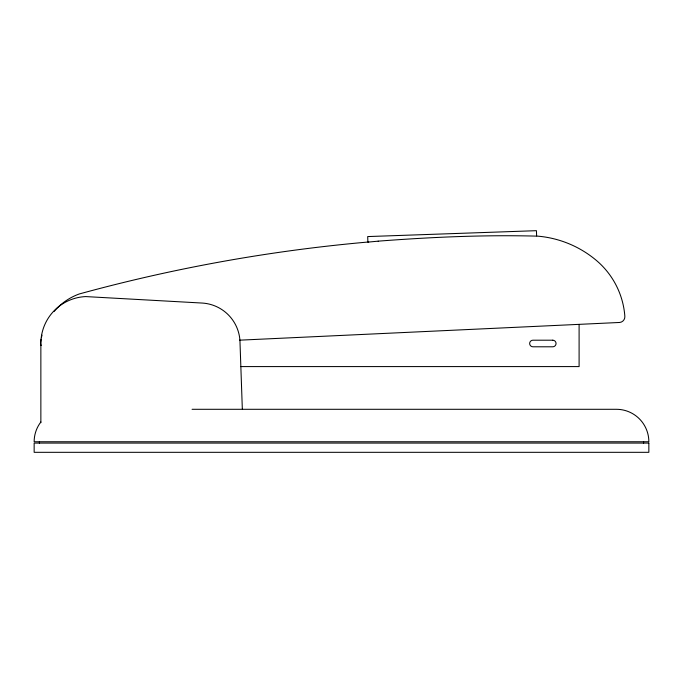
<?xml version="1.0" encoding="UTF-8"?>
<svg xmlns="http://www.w3.org/2000/svg" width="683" height="683" viewBox="0 0 683 683"><rect width="100%" height="100%" fill="white"/><g stroke="black" fill="none" stroke-linecap="round" stroke-linejoin="round"><path stroke-width="1.02" d="M239.477 340.177L579.099 324.357L579.099 366.583L240.886 366.583M579.338 324.348L619.746 322.461A5.763 5.763 0 0 0 624.851 316.314A80.893 80.893 0 0 0 595.96 260.078A104.866 104.866 0 0 0 536.932 236.079M192.068 409.296L616.39 409.296A32.46 32.46 0 0 1 648.85 441.756L34.15 441.756A32.46 32.46 0 0 1 40.86 422M242.328 408.98L240.032 343.233A40.254 40.254 0 0 0 202.672 303.081L85.691 296.584A46.914 46.914 0 0 0 40.86 343.233L40.86 422.683M643.574 441.756L643.574 443.079M39.426 441.756L39.426 443.079M368.7 241.97A1635.768 1635.768 0 0 0 79.313 293.955A58.96 58.96 0 0 0 54.136 311.431M41.134 339.178A58.96 58.96 0 0 0 40.673 342.243A6.181 6.181 0 0 0 41.176 345.547M41.535 337.146A58.96 58.96 0 0 1 41.996 335.14M378.16 241.159L367.889 242.124L367.702 236.574L536.437 230.683L536.625 236.13C483.777 234.756 430.862 237.138 378.16 241.159M552.752 340.202L532.953 340.202A3.295 3.295 0 0 0 529.658 343.498A3.295 3.295 0 0 0 532.953 346.793L552.752 346.793A3.295 3.295 0 0 0 556.047 343.498A3.295 3.295 0 0 0 552.752 340.202M648.85 443.079L34.15 443.079L34.15 452.317L648.85 452.317L648.85 443.079"/></g></svg>
